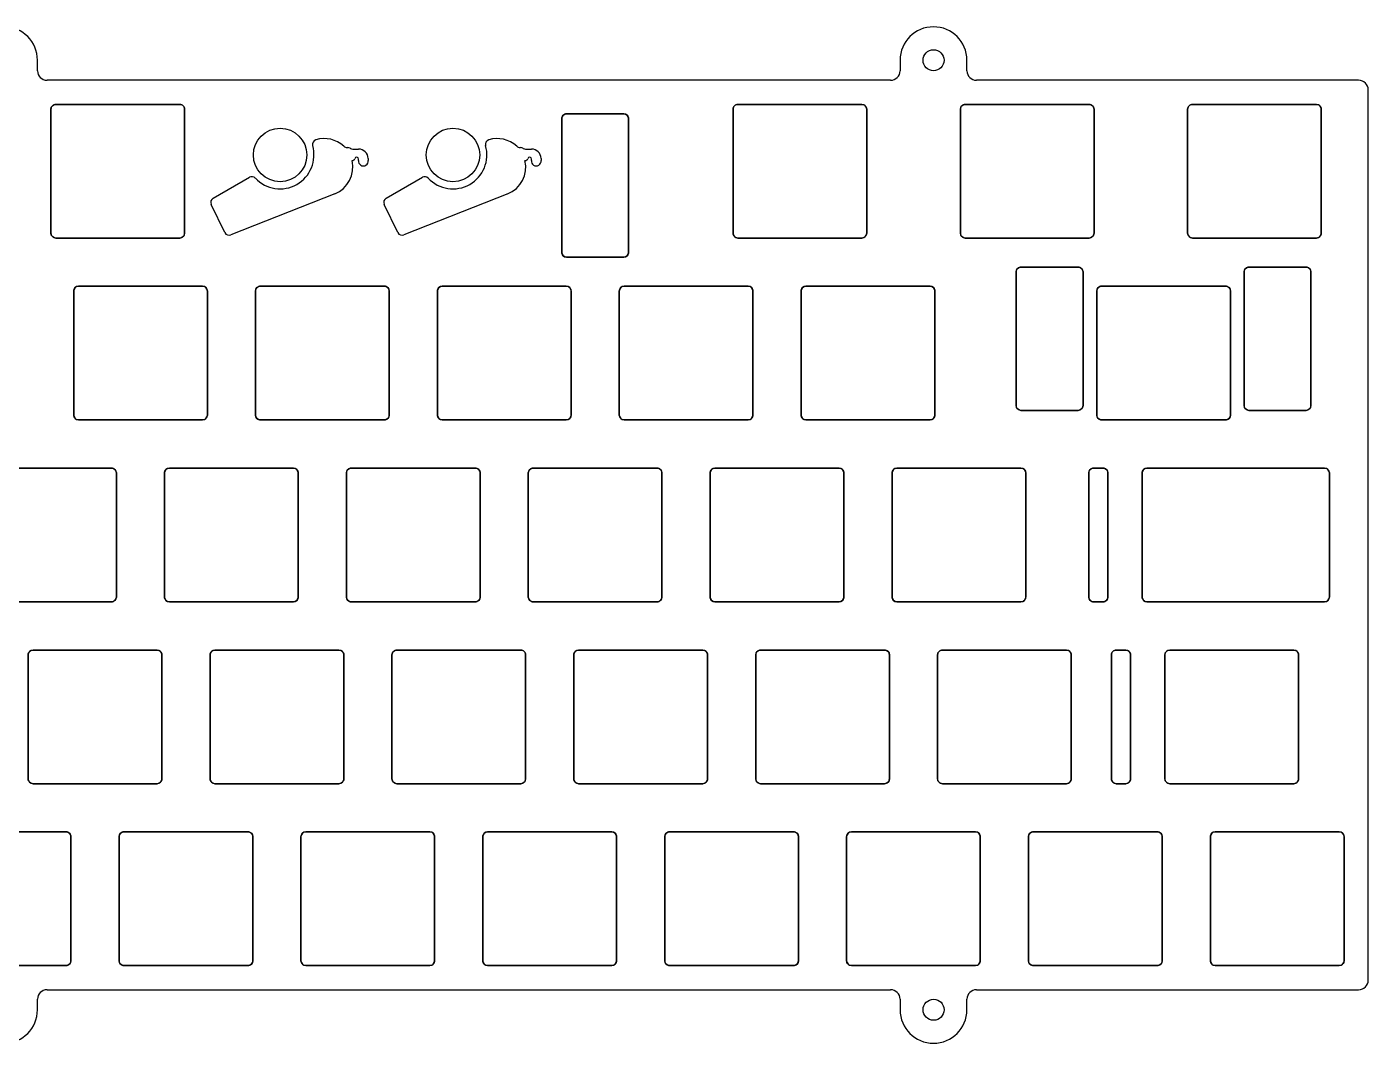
# Model space of a CAD drawing. Header units: millimetres. Extents: x -296 to 9, y 45 to 151.
# Drawn here: x -131.3 to 9.2, y 44.8 to 151.3 of the extents above; entities that cross this region are included whole.
import ezdxf

# ---------------------------------------------------------------- set-up
doc = ezdxf.new("R2010")
doc.units = ezdxf.units.MM
doc.layers.get('0').update_dxf_attribs({"linetype": 'CONTINUOUS'})

msp = doc.modelspace()

# ---------------------------------------------------------------- linework, layer by layer
for p, q in [((-130.19, 146.68), (-130.19, 147.78)), ((-130.19, 146.68), (-130.19, 147.78)), ((-39.84, 147.78), (-39.84, 146.68)), ((-39.84, 147.78), (-39.84, 146.68)), ((-32.84, 146.68), (-32.84, 147.78)), ((-32.84, 146.68), (-32.84, 147.78)), ((-40.84, 145.68), (-129.19, 145.68)), ((-40.84, 145.68), (-129.19, 145.68)), ((8.19, 145.68), (-31.84, 145.68)), ((8.19, 145.68), (-31.84, 145.68)), ((9.19, 51.43), (9.19, 144.68)), ((9.19, 51.43), (9.19, 144.68)), ((-128.78, 129.66), (-128.78, 142.66)), ((-128.28, 143.16), (-115.28, 143.16)), ((-114.78, 142.66), (-114.78, 129.66)), ((-68.78, 142.16), (-74.78, 142.16)), ((-57.34, 142.66), (-57.34, 129.66)), ((-43.84, 143.16), (-56.84, 143.16)), ((-43.34, 129.66), (-43.34, 142.66)), ((-33.53, 129.66), (-33.53, 142.66)), ((-33.03, 143.16), (-20.03, 143.16)), ((-19.53, 142.66), (-19.53, 129.66)), ((-9.72, 142.66), (-9.72, 129.66)), ((3.78, 143.16), (-9.22, 143.16)), ((4.28, 129.66), (4.28, 142.66)), ((-75.28, 141.66), (-75.28, 127.66)), ((-68.28, 127.66), (-68.28, 141.66)), ((-97.76, 138.63), (-97.7, 138.63)), ((-97.76, 138.63), (-97.7, 138.63)), ((-97.45, 138.56), (-97.42, 138.55)), ((-97.45, 138.56), (-97.42, 138.55)), ((-97.17, 138.48), (-96.56, 138.48)), ((-97.17, 138.48), (-96.56, 138.48)), ((-79.65, 138.63), (-79.59, 138.63)), ((-79.65, 138.63), (-79.59, 138.63)), ((-79.34, 138.56), (-79.31, 138.55)), ((-79.34, 138.56), (-79.31, 138.55)), ((-79.06, 138.48), (-78.45, 138.48)), ((-79.06, 138.48), (-78.45, 138.48)), ((-96.56, 137.28), (-96.56, 137.43)), ((-96.56, 137.28), (-96.56, 137.43)), ((-95.56, 137.48), (-95.56, 137.28)), ((-95.56, 137.48), (-95.56, 137.28)), ((-78.45, 137.28), (-78.45, 137.43)), ((-78.45, 137.28), (-78.45, 137.43)), ((-77.45, 137.48), (-77.45, 137.28)), ((-77.45, 137.48), (-77.45, 137.28)), ((-111.79, 133.33), (-107.99, 135.52)), ((-111.79, 133.33), (-107.99, 135.52)), ((-93.68, 133.33), (-89.88, 135.52)), ((-93.68, 133.33), (-89.88, 135.52)), ((-99.05, 133.79), (-109.93, 129.49)), ((-99.05, 133.79), (-109.93, 129.49)), ((-80.94, 133.79), (-91.82, 129.49)), ((-80.94, 133.79), (-91.82, 129.49)), ((-110.56, 129.73), (-111.99, 132.68)), ((-110.56, 129.73), (-111.99, 132.68)), ((-92.45, 129.73), (-93.88, 132.68)), ((-92.45, 129.73), (-93.88, 132.68)), ((-127.8, 129.16), (-128.28, 129.16)), ((-127.78, 129.16), (-127.8, 129.16)), ((-115.78, 129.16), (-127.78, 129.16)), ((-115.77, 129.16), (-115.78, 129.16)), ((-115.28, 129.16), (-115.77, 129.16)), ((-56.84, 129.16), (-56.36, 129.16)), ((-56.36, 129.16), (-56.34, 129.16)), ((-56.34, 129.16), (-44.34, 129.16)), ((-44.34, 129.16), (-44.33, 129.16)), ((-44.33, 129.16), (-43.84, 129.16)), ((-32.55, 129.16), (-33.03, 129.16)), ((-32.53, 129.16), (-32.55, 129.16)), ((-20.53, 129.16), (-32.53, 129.16)), ((-20.52, 129.16), (-20.53, 129.16)), ((-20.03, 129.16), (-20.52, 129.16)), ((-9.22, 129.16), (-8.73, 129.16)), ((-8.73, 129.16), (-8.72, 129.16)), ((-8.72, 129.16), (3.28, 129.16)), ((3.28, 129.16), (3.29, 129.16)), ((3.29, 129.16), (3.78, 129.16)), ((-74.78, 127.16), (-74.3, 127.16)), ((-74.3, 127.16), (-74.28, 127.16)), ((-74.28, 127.16), (-69.28, 127.16)), ((-69.28, 127.16), (-69.27, 127.16)), ((-69.27, 127.16), (-68.78, 127.16)), ((-27.68, 111.61), (-27.68, 125.61)), ((-27.18, 126.11), (-21.18, 126.11)), ((-20.68, 125.61), (-20.68, 111.61)), ((-3.81, 111.61), (-3.81, 125.61)), ((-3.31, 126.11), (2.69, 126.11)), ((3.19, 125.61), (3.19, 111.61)), ((-112.9, 124.11), (-125.9, 124.11)), ((-106.85, 124.11), (-93.85, 124.11)), ((-74.8, 124.11), (-87.8, 124.11)), ((-55.75, 124.11), (-68.75, 124.11)), ((-36.7, 124.11), (-49.7, 124.11)), ((-18.74, 124.11), (-5.74, 124.11)), ((-126.4, 123.61), (-126.4, 110.61)), ((-112.4, 110.61), (-112.4, 123.61)), ((-107.35, 110.61), (-107.35, 123.61)), ((-93.35, 123.61), (-93.35, 110.61)), ((-88.3, 123.61), (-88.3, 110.61)), ((-74.3, 110.61), (-74.3, 123.61)), ((-69.25, 123.61), (-69.25, 110.61)), ((-55.25, 110.61), (-55.25, 123.61)), ((-50.2, 123.61), (-50.2, 110.61)), ((-36.2, 110.61), (-36.2, 123.61)), ((-19.24, 110.61), (-19.24, 123.61)), ((-5.24, 123.61), (-5.24, 110.61)), ((-26.7, 111.11), (-27.18, 111.11)), ((-26.68, 111.11), (-26.7, 111.11)), ((-21.68, 111.11), (-26.68, 111.11)), ((-21.67, 111.11), (-21.68, 111.11)), ((-21.18, 111.11), (-21.67, 111.11)), ((-2.82, 111.11), (-3.31, 111.11)), ((-2.81, 111.11), (-2.82, 111.11)), ((2.19, 111.11), (-2.81, 111.11)), ((2.21, 111.11), (2.19, 111.11)), ((2.69, 111.11), (2.21, 111.11)), ((-125.9, 110.11), (-125.41, 110.11)), ((-125.41, 110.11), (-125.4, 110.11)), ((-125.4, 110.11), (-113.4, 110.11)), ((-113.4, 110.11), (-113.39, 110.11)), ((-113.39, 110.11), (-112.9, 110.11)), ((-106.36, 110.11), (-106.85, 110.11)), ((-106.35, 110.11), (-106.36, 110.11)), ((-94.35, 110.11), (-106.35, 110.11)), ((-94.34, 110.11), (-94.35, 110.11)), ((-93.85, 110.11), (-94.34, 110.11)), ((-87.8, 110.11), (-87.31, 110.11)), ((-87.31, 110.11), (-87.3, 110.11)), ((-87.3, 110.11), (-75.3, 110.11)), ((-75.3, 110.11), (-75.29, 110.11)), ((-75.29, 110.11), (-74.8, 110.11)), ((-68.75, 110.11), (-68.26, 110.11)), ((-68.26, 110.11), (-68.25, 110.11)), ((-68.25, 110.11), (-56.25, 110.11)), ((-56.25, 110.11), (-56.24, 110.11)), ((-56.24, 110.11), (-55.75, 110.11)), ((-49.7, 110.11), (-49.21, 110.11)), ((-49.21, 110.11), (-49.2, 110.11)), ((-49.2, 110.11), (-37.2, 110.11)), ((-37.2, 110.11), (-37.19, 110.11)), ((-37.19, 110.11), (-36.7, 110.11)), ((-18.26, 110.11), (-18.74, 110.11)), ((-18.24, 110.11), (-18.26, 110.11)), ((-6.24, 110.11), (-18.24, 110.11)), ((-6.23, 110.11), (-6.24, 110.11)), ((-5.74, 110.11), (-6.23, 110.11)), ((-135.43, 105.06), (-122.43, 105.06)), ((-121.93, 104.56), (-121.93, 91.56)), ((-116.88, 104.56), (-116.88, 91.56)), ((-103.38, 105.06), (-116.38, 105.06)), ((-102.88, 91.56), (-102.88, 104.56)), ((-97.83, 91.56), (-97.83, 104.56)), ((-97.33, 105.06), (-84.33, 105.06)), ((-83.83, 104.56), (-83.83, 91.56)), ((-78.78, 91.56), (-78.78, 104.56)), ((-78.28, 105.06), (-65.28, 105.06)), ((-64.78, 104.56), (-64.78, 91.56)), ((-59.73, 104.56), (-59.73, 91.56)), ((-46.23, 105.06), (-59.23, 105.06)), ((-45.73, 91.56), (-45.73, 104.56)), ((-40.68, 104.56), (-40.68, 91.56)), ((-27.18, 105.06), (-40.18, 105.06)), ((-26.68, 91.56), (-26.68, 104.56)), ((-20.08, 91.56), (-20.08, 104.56)), ((-19.58, 105.06), (-18.58, 105.06)), ((-18.08, 104.56), (-18.08, 91.56)), ((-14.48, 104.56), (-14.48, 91.56)), ((4.62, 105.06), (-13.98, 105.06)), ((5.12, 91.56), (5.12, 104.56)), ((-122.93, 91.06), (-134.93, 91.06)), ((-122.91, 91.06), (-122.93, 91.06)), ((-122.43, 91.06), (-122.91, 91.06)), ((-116.38, 91.06), (-115.89, 91.06)), ((-115.89, 91.06), (-115.88, 91.06)), ((-115.88, 91.06), (-103.88, 91.06)), ((-103.88, 91.06), (-103.86, 91.06)), ((-103.86, 91.06), (-103.38, 91.06)), ((-96.84, 91.06), (-97.33, 91.06)), ((-96.83, 91.06), (-96.84, 91.06)), ((-84.83, 91.06), (-96.83, 91.06)), ((-84.81, 91.06), (-84.83, 91.06)), ((-84.33, 91.06), (-84.81, 91.06)), ((-77.79, 91.06), (-78.28, 91.06)), ((-77.78, 91.06), (-77.79, 91.06)), ((-65.78, 91.06), (-77.78, 91.06)), ((-65.76, 91.06), (-65.78, 91.06)), ((-65.28, 91.06), (-65.76, 91.06)), ((-59.23, 91.06), (-58.74, 91.06)), ((-58.74, 91.06), (-58.73, 91.06)), ((-58.73, 91.06), (-46.73, 91.06)), ((-46.73, 91.06), (-46.71, 91.06)), ((-46.71, 91.06), (-46.23, 91.06)), ((-40.18, 91.06), (-39.69, 91.06)), ((-39.69, 91.06), (-39.68, 91.06)), ((-39.68, 91.06), (-27.68, 91.06)), ((-27.68, 91.06), (-27.66, 91.06)), ((-27.66, 91.06), (-27.18, 91.06)), ((-19.1, 91.06), (-19.58, 91.06)), ((-19.07, 91.06), (-19.1, 91.06)), ((-18.58, 91.06), (-19.07, 91.06)), ((-13.98, 91.06), (-13.5, 91.06)), ((-13.5, 91.06), (-13.48, 91.06)), ((-13.48, 91.06), (3.28, 91.06)), ((3.28, 91.06), (3.29, 91.06)), ((3.29, 91.06), (4.1, 91.06)), ((4.1, 91.06), (4.13, 91.06)), ((4.13, 91.06), (4.62, 91.06)), ((-117.66, 86.01), (-130.66, 86.01)), ((-98.61, 86.01), (-111.61, 86.01)), ((-92.56, 86.01), (-79.56, 86.01)), ((-60.51, 86.01), (-73.51, 86.01)), ((-54.46, 86.01), (-41.46, 86.01)), ((-22.41, 86.01), (-35.41, 86.01)), ((-16.2, 86.01), (-17.2, 86.01)), ((1.4, 86.01), (-11.6, 86.01)), ((-131.16, 85.51), (-131.16, 72.51)), ((-117.16, 72.51), (-117.16, 85.51)), ((-112.11, 85.51), (-112.11, 72.51)), ((-98.11, 72.51), (-98.11, 85.51)), ((-93.06, 72.51), (-93.06, 85.51)), ((-79.06, 85.51), (-79.06, 72.51)), ((-74.01, 85.51), (-74.01, 72.51)), ((-60.01, 72.51), (-60.01, 85.51)), ((-54.96, 72.51), (-54.96, 85.51)), ((-40.96, 85.51), (-40.96, 72.51)), ((-35.91, 85.51), (-35.91, 72.51)), ((-21.91, 72.51), (-21.91, 85.51)), ((-17.7, 85.51), (-17.7, 72.51)), ((-15.7, 72.51), (-15.7, 85.51)), ((-12.1, 85.51), (-12.1, 72.51)), ((1.9, 72.51), (1.9, 85.51)), ((-130.66, 72.01), (-130.18, 72.01)), ((-130.18, 72.01), (-130.16, 72.01)), ((-130.16, 72.01), (-118.16, 72.01)), ((-118.16, 72.01), (-118.15, 72.01)), ((-118.15, 72.01), (-117.66, 72.01)), ((-111.61, 72.01), (-111.13, 72.01)), ((-111.13, 72.01), (-111.11, 72.01)), ((-111.11, 72.01), (-99.11, 72.01)), ((-99.11, 72.01), (-99.1, 72.01)), ((-99.1, 72.01), (-98.61, 72.01)), ((-92.08, 72.01), (-92.56, 72.01)), ((-92.06, 72.01), (-92.08, 72.01)), ((-80.06, 72.01), (-92.06, 72.01)), ((-80.05, 72.01), (-80.06, 72.01)), ((-79.56, 72.01), (-80.05, 72.01)), ((-73.51, 72.01), (-73.03, 72.01)), ((-73.03, 72.01), (-73.01, 72.01)), ((-73.01, 72.01), (-61.01, 72.01)), ((-61.01, 72.01), (-61, 72.01)), ((-61, 72.01), (-60.51, 72.01)), ((-53.98, 72.01), (-54.46, 72.01)), ((-53.96, 72.01), (-53.98, 72.01)), ((-41.96, 72.01), (-53.96, 72.01)), ((-41.95, 72.01), (-41.96, 72.01)), ((-41.46, 72.01), (-41.95, 72.01)), ((-35.41, 72.01), (-34.93, 72.01)), ((-34.93, 72.01), (-34.91, 72.01)), ((-34.91, 72.01), (-22.91, 72.01)), ((-22.91, 72.01), (-22.9, 72.01)), ((-22.9, 72.01), (-22.41, 72.01)), ((-17.2, 72.01), (-16.71, 72.01)), ((-16.71, 72.01), (-16.69, 72.01)), ((-16.69, 72.01), (-16.2, 72.01)), ((-11.6, 72.01), (-11.11, 72.01)), ((-11.11, 72.01), (-11.1, 72.01)), ((-11.1, 72.01), (0.9, 72.01)), ((0.9, 72.01), (0.91, 72.01)), ((0.91, 72.01), (1.4, 72.01)), ((-140.19, 66.96), (-127.19, 66.96)), ((-126.69, 66.46), (-126.69, 53.46)), ((-121.64, 53.46), (-121.64, 66.46)), ((-121.14, 66.96), (-108.14, 66.96)), ((-107.64, 66.46), (-107.64, 53.46)), ((-102.59, 66.46), (-102.59, 53.46)), ((-89.09, 66.96), (-102.09, 66.96)), ((-88.59, 53.46), (-88.59, 66.46)), ((-83.54, 66.46), (-83.54, 53.46)), ((-70.04, 66.96), (-83.04, 66.96)), ((-69.54, 53.46), (-69.54, 66.46)), ((-64.49, 53.46), (-64.49, 66.46)), ((-63.99, 66.96), (-50.99, 66.96)), ((-50.49, 66.46), (-50.49, 53.46)), ((-45.44, 66.46), (-45.44, 53.46)), ((-31.94, 66.96), (-44.94, 66.96)), ((-31.44, 53.46), (-31.44, 66.46)), ((-26.39, 53.46), (-26.39, 66.46)), ((-25.89, 66.96), (-12.89, 66.96)), ((-12.39, 66.46), (-12.39, 53.46)), ((-7.34, 66.46), (-7.34, 53.46)), ((6.16, 66.96), (-6.84, 66.96)), ((6.66, 53.46), (6.66, 66.46)), ((-127.69, 52.96), (-139.69, 52.96)), ((-127.67, 52.96), (-127.69, 52.96)), ((-127.19, 52.96), (-127.67, 52.96)), ((-120.65, 52.96), (-121.14, 52.96)), ((-120.64, 52.96), (-120.65, 52.96)), ((-108.64, 52.96), (-120.64, 52.96)), ((-108.62, 52.96), (-108.64, 52.96)), ((-108.14, 52.96), (-108.62, 52.96)), ((-102.09, 52.96), (-101.6, 52.96)), ((-101.6, 52.96), (-101.59, 52.96)), ((-101.59, 52.96), (-89.59, 52.96)), ((-89.59, 52.96), (-89.57, 52.96)), ((-89.57, 52.96), (-89.09, 52.96)), ((-83.04, 52.96), (-82.55, 52.96)), ((-82.55, 52.96), (-82.54, 52.96)), ((-82.54, 52.96), (-70.54, 52.96)), ((-70.54, 52.96), (-70.52, 52.96)), ((-70.52, 52.96), (-70.04, 52.96)), ((-63.5, 52.96), (-63.99, 52.96)), ((-63.49, 52.96), (-63.5, 52.96)), ((-51.49, 52.96), (-63.49, 52.96)), ((-51.47, 52.96), (-51.49, 52.96)), ((-50.99, 52.96), (-51.47, 52.96)), ((-44.94, 52.96), (-44.45, 52.96)), ((-44.45, 52.96), (-44.44, 52.96)), ((-44.44, 52.96), (-32.44, 52.96)), ((-32.44, 52.96), (-32.42, 52.96)), ((-32.42, 52.96), (-31.94, 52.96)), ((-25.4, 52.96), (-25.89, 52.96)), ((-25.39, 52.96), (-25.4, 52.96)), ((-13.39, 52.96), (-25.39, 52.96)), ((-13.37, 52.96), (-13.39, 52.96)), ((-12.89, 52.96), (-13.37, 52.96)), ((-6.84, 52.96), (-6.35, 52.96)), ((-6.35, 52.96), (-6.34, 52.96)), ((-6.34, 52.96), (5.66, 52.96)), ((5.66, 52.96), (5.68, 52.96)), ((5.68, 52.96), (6.16, 52.96)), ((-130.19, 48.33), (-130.19, 49.43)), ((-130.19, 48.33), (-130.19, 49.43)), ((-129.19, 50.43), (-40.84, 50.43)), ((-129.19, 50.43), (-40.84, 50.43)), ((-39.84, 49.43), (-39.84, 48.33)), ((-39.84, 49.43), (-39.84, 48.33)), ((-32.84, 48.33), (-32.84, 49.43)), ((-32.84, 48.33), (-32.84, 49.43)), ((-31.84, 50.43), (8.19, 50.43)), ((-31.84, 50.43), (8.19, 50.43))]:
    msp.add_line(p, q)
for points in [[(-128.78, 142.66), (-128.78, 129.66, 0.414214), (-128.28, 129.16), (-127.8, 129.16), (-127.78, 129.16), (-115.78, 129.16), (-115.77, 129.16), (-115.28, 129.16, 0.414214), (-114.78, 129.66), (-114.78, 142.66, 0.414214), (-115.28, 143.16), (-128.28, 143.16, 0.414214)], [(-75.28, 127.66), (-75.28, 141.66, -0.414214), (-74.78, 142.16), (-68.78, 142.16, -0.414214), (-68.28, 141.66), (-68.28, 127.66, -0.414214), (-68.78, 127.16), (-69.27, 127.16), (-69.28, 127.16), (-74.28, 127.16), (-74.3, 127.16), (-74.78, 127.16, -0.414214)], [(-43.34, 129.66, -0.414214), (-43.84, 129.16), (-44.33, 129.16), (-44.34, 129.16), (-56.34, 129.16), (-56.36, 129.16), (-56.84, 129.16, -0.414214), (-57.34, 129.66), (-57.34, 142.66, -0.414214), (-56.84, 143.16), (-43.84, 143.16, -0.414214), (-43.34, 142.66)], [(-19.53, 142.66, 0.414214), (-20.03, 143.16), (-33.03, 143.16, 0.414214), (-33.53, 142.66), (-33.53, 129.66, 0.414214), (-33.03, 129.16), (-32.55, 129.16), (-32.53, 129.16), (-20.53, 129.16), (-20.52, 129.16), (-20.03, 129.16, 0.414214), (-19.53, 129.66)], [(4.28, 142.66), (4.28, 129.66, -0.414214), (3.78, 129.16), (3.29, 129.16), (3.28, 129.16), (-8.72, 129.16), (-8.73, 129.16), (-9.22, 129.16, -0.414214), (-9.72, 129.66), (-9.72, 142.66, -0.414214), (-9.22, 143.16), (3.78, 143.16, -0.414214)], [(-27.68, 111.61, 0.414214), (-27.18, 111.11), (-26.7, 111.11), (-26.68, 111.11), (-21.68, 111.11), (-21.67, 111.11), (-21.18, 111.11, 0.414214), (-20.68, 111.61), (-20.68, 125.61, 0.414214), (-21.18, 126.11), (-27.18, 126.11, 0.414214), (-27.68, 125.61)], [(-2.82, 111.11), (-2.81, 111.11), (2.19, 111.11), (2.21, 111.11), (2.69, 111.11, 0.414214), (3.19, 111.61), (3.19, 125.61, 0.414214), (2.69, 126.11), (-3.31, 126.11, 0.414214), (-3.81, 125.61), (-3.81, 111.61, 0.414214), (-3.31, 111.11)], [(-112.9, 124.11, -0.414214), (-112.4, 123.61), (-112.4, 110.61, -0.414214), (-112.9, 110.11), (-113.39, 110.11), (-113.4, 110.11), (-125.4, 110.11), (-125.41, 110.11), (-125.9, 110.11, -0.414214), (-126.4, 110.61), (-126.4, 123.61, -0.414214), (-125.9, 124.11)], [(-94.34, 110.11), (-93.85, 110.11, 0.414214), (-93.35, 110.61), (-93.35, 123.61, 0.414214), (-93.85, 124.11), (-106.85, 124.11, 0.414214), (-107.35, 123.61), (-107.35, 110.61, 0.414214), (-106.85, 110.11), (-106.36, 110.11), (-106.35, 110.11), (-94.35, 110.11)], [(-74.8, 124.11, -0.414214), (-74.3, 123.61), (-74.3, 110.61, -0.414214), (-74.8, 110.11), (-75.29, 110.11), (-75.3, 110.11), (-87.3, 110.11), (-87.31, 110.11), (-87.8, 110.11, -0.414214), (-88.3, 110.61), (-88.3, 123.61, -0.414214), (-87.8, 124.11)], [(-56.24, 110.11), (-56.25, 110.11), (-68.25, 110.11), (-68.26, 110.11), (-68.75, 110.11, -0.414214), (-69.25, 110.61), (-69.25, 123.61, -0.414214), (-68.75, 124.11), (-55.75, 124.11, -0.414214), (-55.25, 123.61), (-55.25, 110.61, -0.414214), (-55.75, 110.11)], [(-37.2, 110.11), (-49.2, 110.11), (-49.21, 110.11), (-49.7, 110.11, -0.414214), (-50.2, 110.61), (-50.2, 123.61, -0.414214), (-49.7, 124.11), (-36.7, 124.11, -0.414214), (-36.2, 123.61), (-36.2, 110.61, -0.414214), (-36.7, 110.11), (-37.19, 110.11)], [(-5.24, 123.61, 0.414214), (-5.74, 124.11), (-18.74, 124.11, 0.414214), (-19.24, 123.61), (-19.24, 110.61, 0.414214), (-18.74, 110.11), (-18.26, 110.11), (-18.24, 110.11), (-6.24, 110.11), (-6.23, 110.11), (-5.74, 110.11, 0.414214), (-5.24, 110.61)], [(-135.43, 105.06, 0.414214), (-135.93, 104.56), (-135.93, 91.56, 0.414214), (-135.43, 91.06), (-134.94, 91.06), (-134.93, 91.06), (-122.93, 91.06), (-122.91, 91.06), (-122.43, 91.06, 0.414214), (-121.93, 91.56), (-121.93, 104.56, 0.414214), (-122.43, 105.06)], [(-103.88, 91.06), (-115.88, 91.06), (-115.89, 91.06), (-116.38, 91.06, -0.414214), (-116.88, 91.56), (-116.88, 104.56, -0.414214), (-116.38, 105.06), (-103.38, 105.06, -0.414214), (-102.88, 104.56), (-102.88, 91.56, -0.414214), (-103.38, 91.06), (-103.86, 91.06)], [(-84.83, 91.06), (-84.81, 91.06), (-84.33, 91.06, 0.414214), (-83.83, 91.56), (-83.83, 104.56, 0.414214), (-84.33, 105.06), (-97.33, 105.06, 0.414214), (-97.83, 104.56), (-97.83, 91.56, 0.414214), (-97.33, 91.06), (-96.84, 91.06), (-96.83, 91.06)], [(-65.28, 91.06, 0.414214), (-64.78, 91.56), (-64.78, 104.56, 0.414214), (-65.28, 105.06), (-78.28, 105.06, 0.414214), (-78.78, 104.56), (-78.78, 91.56, 0.414214), (-78.28, 91.06), (-77.79, 91.06), (-77.78, 91.06), (-65.78, 91.06), (-65.76, 91.06)], [(-45.73, 104.56), (-45.73, 91.56, -0.414214), (-46.23, 91.06), (-46.71, 91.06), (-46.73, 91.06), (-58.73, 91.06), (-58.74, 91.06), (-59.23, 91.06, -0.414214), (-59.73, 91.56), (-59.73, 104.56, -0.414214), (-59.23, 105.06), (-46.23, 105.06, -0.414214)], [(-39.68, 91.06), (-39.69, 91.06), (-40.18, 91.06, -0.414214), (-40.68, 91.56), (-40.68, 104.56, -0.414214), (-40.18, 105.06), (-27.18, 105.06, -0.414214), (-26.68, 104.56), (-26.68, 91.56, -0.414214), (-27.18, 91.06), (-27.66, 91.06), (-27.68, 91.06)], [(-20.08, 104.56), (-20.08, 91.56, 0.414214), (-19.58, 91.06), (-19.1, 91.06), (-19.07, 91.06), (-18.58, 91.06, 0.414214), (-18.08, 91.56), (-18.08, 104.56, 0.414214), (-18.58, 105.06), (-19.58, 105.06, 0.414214)], [(-13.98, 91.06, -0.414214), (-14.48, 91.56), (-14.48, 104.56, -0.414214), (-13.98, 105.06), (4.62, 105.06, -0.414214), (5.12, 104.56), (5.12, 91.56, -0.414214), (4.62, 91.06), (4.13, 91.06), (4.1, 91.06), (3.29, 91.06), (3.28, 91.06), (-13.48, 91.06), (-13.5, 91.06)], [(-130.66, 86.01), (-117.66, 86.01, -0.414214), (-117.16, 85.51), (-117.16, 72.51, -0.414214), (-117.66, 72.01), (-118.15, 72.01), (-118.16, 72.01), (-130.16, 72.01), (-130.18, 72.01), (-130.66, 72.01, -0.414214), (-131.16, 72.51), (-131.16, 85.51, -0.414214)], [(-98.61, 86.01, -0.414214), (-98.11, 85.51), (-98.11, 72.51, -0.414214), (-98.61, 72.01), (-99.1, 72.01), (-99.11, 72.01), (-111.11, 72.01), (-111.13, 72.01), (-111.61, 72.01, -0.414214), (-112.11, 72.51), (-112.11, 85.51, -0.414214), (-111.61, 86.01)], [(-92.08, 72.01), (-92.06, 72.01), (-80.06, 72.01), (-80.05, 72.01), (-79.56, 72.01, 0.414214), (-79.06, 72.51), (-79.06, 85.51, 0.414214), (-79.56, 86.01), (-92.56, 86.01, 0.414214), (-93.06, 85.51), (-93.06, 72.51, 0.414214), (-92.56, 72.01)], [(-61.01, 72.01), (-73.01, 72.01), (-73.03, 72.01), (-73.51, 72.01, -0.414214), (-74.01, 72.51), (-74.01, 85.51, -0.414214), (-73.51, 86.01), (-60.51, 86.01, -0.414214), (-60.01, 85.51), (-60.01, 72.51, -0.414214), (-60.51, 72.01), (-61, 72.01)], [(-54.96, 85.51), (-54.96, 72.51, 0.414214), (-54.46, 72.01), (-53.98, 72.01), (-53.96, 72.01), (-41.96, 72.01), (-41.95, 72.01), (-41.46, 72.01, 0.414214), (-40.96, 72.51), (-40.96, 85.51, 0.414214), (-41.46, 86.01), (-54.46, 86.01, 0.414214)], [(-35.91, 85.51, -0.414214), (-35.41, 86.01), (-22.41, 86.01, -0.414214), (-21.91, 85.51), (-21.91, 72.51, -0.414214), (-22.41, 72.01), (-22.9, 72.01), (-22.91, 72.01), (-34.91, 72.01), (-34.93, 72.01), (-35.41, 72.01, -0.414214), (-35.91, 72.51)], [(-16.2, 72.01), (-16.69, 72.01), (-16.71, 72.01), (-17.2, 72.01, -0.414214), (-17.7, 72.51), (-17.7, 85.51, -0.414214), (-17.2, 86.01), (-16.2, 86.01, -0.414214), (-15.7, 85.51), (-15.7, 72.51, -0.414214)], [(-11.6, 72.01, -0.414214), (-12.1, 72.51), (-12.1, 85.51, -0.414214), (-11.6, 86.01), (1.4, 86.01, -0.414214), (1.9, 85.51), (1.9, 72.51, -0.414214), (1.4, 72.01), (0.91, 72.01), (0.9, 72.01), (-11.1, 72.01), (-11.11, 72.01)], [(-139.69, 52.96), (-127.69, 52.96), (-127.67, 52.96), (-127.19, 52.96, 0.414214), (-126.69, 53.46), (-126.69, 66.46, 0.414214), (-127.19, 66.96), (-140.19, 66.96, 0.414214), (-140.69, 66.46), (-140.69, 53.46, 0.414214), (-140.19, 52.96), (-139.7, 52.96)], [(-120.65, 52.96), (-120.64, 52.96), (-108.64, 52.96), (-108.62, 52.96), (-108.14, 52.96, 0.414214), (-107.64, 53.46), (-107.64, 66.46, 0.414214), (-108.14, 66.96), (-121.14, 66.96, 0.414214), (-121.64, 66.46), (-121.64, 53.46, 0.414214), (-121.14, 52.96)], [(-101.59, 52.96), (-101.6, 52.96), (-102.09, 52.96, -0.414214), (-102.59, 53.46), (-102.59, 66.46, -0.414214), (-102.09, 66.96), (-89.09, 66.96, -0.414214), (-88.59, 66.46), (-88.59, 53.46, -0.414214), (-89.09, 52.96), (-89.57, 52.96), (-89.59, 52.96)], [(-69.54, 53.46, -0.414214), (-70.04, 52.96), (-70.52, 52.96), (-70.54, 52.96), (-82.54, 52.96), (-82.55, 52.96), (-83.04, 52.96, -0.414214), (-83.54, 53.46), (-83.54, 66.46, -0.414214), (-83.04, 66.96), (-70.04, 66.96, -0.414214), (-69.54, 66.46)], [(-63.99, 66.96, 0.414214), (-64.49, 66.46), (-64.49, 53.46, 0.414214), (-63.99, 52.96), (-63.5, 52.96), (-63.49, 52.96), (-51.49, 52.96), (-51.47, 52.96), (-50.99, 52.96, 0.414214), (-50.49, 53.46), (-50.49, 66.46, 0.414214), (-50.99, 66.96)], [(-44.94, 52.96, -0.414214), (-45.44, 53.46), (-45.44, 66.46, -0.414214), (-44.94, 66.96), (-31.94, 66.96, -0.414214), (-31.44, 66.46), (-31.44, 53.46, -0.414214), (-31.94, 52.96), (-32.42, 52.96), (-32.44, 52.96), (-44.44, 52.96), (-44.45, 52.96)], [(-25.89, 66.96, 0.414214), (-26.39, 66.46), (-26.39, 53.46, 0.414214), (-25.89, 52.96), (-25.4, 52.96), (-25.39, 52.96), (-13.39, 52.96), (-13.37, 52.96), (-12.89, 52.96, 0.414214), (-12.39, 53.46), (-12.39, 66.46, 0.414214), (-12.89, 66.96)], [(6.16, 66.96, -0.414214), (6.66, 66.46), (6.66, 53.46, -0.414214), (6.16, 52.96), (5.68, 52.96), (5.66, 52.96), (-6.34, 52.96), (-6.35, 52.96), (-6.84, 52.96, -0.414214), (-7.34, 53.46), (-7.34, 66.46, -0.414214), (-6.84, 66.96)]]:
    msp.add_lwpolyline(points, format="xyb", close=True)
for centre, radius in [((-36.34, 147.78), 1.1), ((-36.34, 147.78), 1.1), ((-104.78, 137.86), 2.8), ((-104.78, 137.86), 2.8), ((-86.67, 137.86), 2.8), ((-86.67, 137.86), 2.8), ((-86.67, 137.86), 2.8), ((-86.67, 137.86), 2.8), ((-36.33, 48.33), 1.1), ((-36.33, 48.33), 1.1)]:
    msp.add_circle(centre, radius)
for centre, radius, start, end in [((-133.69, 147.78), 3.5, 0, 180), ((-133.69, 147.78), 3.5, 0, 180), ((-36.34, 147.78), 3.5, 0, 180), ((-36.34, 147.78), 3.5, 0, 180), ((-129.19, 146.68), 1, 180, 270), ((-129.19, 146.68), 1, 180, 270), ((-40.84, 146.68), 1, -90, 0), ((-40.84, 146.68), 1, -90, 0), ((-31.84, 146.68), 1, 180, 270), ((-31.84, 146.68), 1, 180, 270), ((8.19, 144.68), 1, 0, 90), ((8.19, 144.68), 1, 0, 90), ((-74.78, 141.66), 0.5, 90.0001, 180.0001), ((-68.78, 141.66), 0.5, 0, 90), ((-56.84, 142.66), 0.5, 90.0001, 180.0001), ((-43.84, 142.66), 0.5, 0, 90), ((-9.22, 142.66), 0.5, 90.0001, 180.0001), ((3.78, 142.66), 0.5, 0.0001, 90.0001), ((-100.89, 138.97), 0.5, 107.0175, 195.9884), ((-100.89, 138.97), 0.5, 107.0175, 195.9884), ((-100.16, 136.58), 3, 46.7668, 107.0176), ((-100.16, 136.58), 3, 46.7668, 107.0176), ((-82.78, 138.97), 0.5, 107.0175, 195.9883), ((-82.78, 138.97), 0.5, 107.0175, 195.9883), ((-82.05, 136.58), 3, 46.7668, 107.0176), ((-82.05, 136.58), 3, 46.7668, 107.0176), ((-104.78, 137.86), 3.55, -136.9082, 15.9883), ((-104.78, 137.86), 3.55, -136.9082, 15.9883), ((-97.76, 139.13), 0.5, 226.7669, 270.0001), ((-97.76, 139.13), 0.5, 226.7669, 270.0001), ((-97.7, 138.13), 0.5, 60, 90), ((-97.7, 138.13), 0.5, 60, 90), ((-97.17, 138.98), 0.5, 240, 270), ((-97.17, 138.98), 0.5, 240, 270), ((-96.56, 137.48), 1, 0, 90), ((-96.56, 137.48), 1, 0, 90), ((-86.67, 137.86), 3.55, -136.9082, 15.9883), ((-86.67, 137.86), 3.55, -136.9082, 15.9883), ((-79.65, 139.13), 0.5, 226.7669, 270), ((-79.65, 139.13), 0.5, 226.7669, 270), ((-79.59, 138.13), 0.5, 60, 90), ((-79.59, 138.13), 0.5, 60, 90), ((-79.06, 138.98), 0.5, 240, 270), ((-79.06, 138.98), 0.5, 240, 270), ((-78.45, 137.48), 1, 0, 90), ((-78.45, 137.48), 1, 0, 90), ((-100.16, 136.58), 3, -68.4054, 13.47), ((-100.16, 136.58), 3, -68.4054, 13.47), ((-97.25, 137.62), 0.339, 270.8434, 332.8915), ((-97.25, 137.62), 0.339, 270.8434, 332.8915), ((-96.75, 137.43), 0.195, 0.0103, 168.9276), ((-96.75, 137.43), 0.195, 0.0103, 168.9276), ((-96.06, 137.21), 0.506, -188.4855, 8.4855), ((-96.06, 137.21), 0.506, -188.4855, 8.4855), ((-82.05, 136.58), 3, -68.4054, 13.47), ((-82.05, 136.58), 3, -68.4054, 13.47), ((-79.13, 137.62), 0.339, 270.8434, 332.8917), ((-79.13, 137.62), 0.339, 270.8434, 332.8917), ((-78.64, 137.43), 0.195, 0.0103, 168.9273), ((-78.64, 137.43), 0.195, 0.0103, 168.9273), ((-77.95, 137.21), 0.506, -188.4855, 8.4856), ((-77.95, 137.21), 0.506, -188.4855, 8.4856), ((-107.74, 135.09), 0.5, 43.0918, 120.0054), ((-107.74, 135.09), 0.5, 43.0918, 120.0054), ((-89.63, 135.09), 0.5, 43.0918, 120.0055), ((-89.63, 135.09), 0.5, 43.0918, 120.0055), ((-111.54, 132.9), 0.5, 120.0054, 205.8001), ((-111.54, 132.9), 0.5, 120.0054, 205.8001), ((-93.43, 132.9), 0.5, 120.0054, 205.8), ((-93.43, 132.9), 0.5, 120.0054, 205.8), ((-110.11, 129.95), 0.5, 205.8, 291.5947), ((-110.11, 129.95), 0.5, 205.8, 291.5947), ((-92, 129.95), 0.5, 205.8, 291.5946), ((-92, 129.95), 0.5, 205.8, 291.5946), ((-56.84, 129.66), 0.5, 180, 270), ((-43.84, 129.66), 0.5, -90, 0), ((-9.22, 129.66), 0.5, 180, 270), ((3.78, 129.66), 0.5, -90, 0), ((-74.78, 127.66), 0.5, 180, 270), ((-68.78, 127.66), 0.5, 269.9999, 359.9999), ((-125.9, 123.61), 0.5, 90, 180), ((-112.9, 123.61), 0.5, 0, 90), ((-87.8, 123.61), 0.5, 90, 180), ((-74.8, 123.61), 0.5, 0, 90), ((-68.75, 123.61), 0.5, 90, 180), ((-55.75, 123.61), 0.5, 0, 90), ((-49.7, 123.61), 0.5, 90, 180), ((-36.7, 123.61), 0.5, 0, 90), ((-125.9, 110.61), 0.5, 180, 270), ((-112.9, 110.61), 0.5, 269.9999, 359.9999), ((-87.8, 110.61), 0.5, 179.9999, 269.9999), ((-74.8, 110.61), 0.5, 269.9999, 359.9999), ((-68.75, 110.61), 0.5, 180, 270), ((-55.75, 110.61), 0.5, 269.9999, 359.9999), ((-49.7, 110.61), 0.5, 179.9999, 269.9999), ((-36.7, 110.61), 0.5, -90, 0), ((-116.38, 104.56), 0.5, 90, 180), ((-103.38, 104.56), 0.5, 0, 90), ((-59.23, 104.56), 0.5, 90, 180), ((-46.23, 104.56), 0.5, 0, 90), ((-40.18, 104.56), 0.5, 90, 180), ((-27.18, 104.56), 0.5, 0, 90), ((-13.98, 104.56), 0.5, 90, 180), ((4.62, 104.56), 0.5, 0, 90), ((-116.38, 91.56), 0.5, 180.0001, 270.0001), ((-103.38, 91.56), 0.5, 269.9999, 359.9999), ((-59.23, 91.56), 0.5, 180, 270), ((-46.23, 91.56), 0.5, -90, 0), ((-40.18, 91.56), 0.5, 180, 270), ((-27.18, 91.56), 0.5, -90, 0), ((-13.98, 91.56), 0.5, 180, 270), ((4.62, 91.56), 0.5, -90, 0), ((-130.66, 85.51), 0.5, 90, 180), ((-117.66, 85.51), 0.5, 0, 90), ((-111.61, 85.51), 0.5, 90, 180), ((-98.61, 85.51), 0.5, 0, 90), ((-73.51, 85.51), 0.5, 90, 180), ((-60.51, 85.51), 0.5, 0, 90), ((-35.41, 85.51), 0.5, 90.0001, 180.0001), ((-22.41, 85.51), 0.5, 0, 90), ((-17.2, 85.51), 0.5, 90.0001, 180.0001), ((-16.2, 85.51), 0.5, 0, 90), ((-11.6, 85.51), 0.5, 90, 180), ((1.4, 85.51), 0.5, 0, 90), ((-130.66, 72.51), 0.5, 180, 270), ((-117.66, 72.51), 0.5, 270, 360), ((-111.61, 72.51), 0.5, 180.0001, 270.0001), ((-98.61, 72.51), 0.5, 270, 360), ((-73.51, 72.51), 0.5, 180.0001, 270.0001), ((-60.51, 72.51), 0.5, -90, 0), ((-35.41, 72.51), 0.5, 180, 270), ((-22.41, 72.51), 0.5, 270, 360), ((-17.2, 72.51), 0.5, 180, 270), ((-16.2, 72.51), 0.5, 270, 360), ((-11.6, 72.51), 0.5, 180, 270), ((1.4, 72.51), 0.5, 269.9999, 359.9999), ((-102.09, 66.46), 0.5, 90, 180), ((-89.09, 66.46), 0.5, 0, 90), ((-83.04, 66.46), 0.5, 90, 180), ((-70.04, 66.46), 0.5, 0, 90), ((-44.94, 66.46), 0.5, 90, 180), ((-31.94, 66.46), 0.5, 0, 90), ((-6.84, 66.46), 0.5, 90, 180), ((6.16, 66.46), 0.5, 0, 90), ((-102.09, 53.46), 0.5, 180, 270), ((-89.09, 53.46), 0.5, 269.9999, 359.9999), ((-83.04, 53.46), 0.5, 180, 270), ((-70.04, 53.46), 0.5, 270, 360), ((-44.94, 53.46), 0.5, 179.9999, 269.9999), ((-31.94, 53.46), 0.5, -90, 0), ((-6.84, 53.46), 0.5, 180, 270), ((6.16, 53.46), 0.5, -90, 0), ((8.19, 51.43), 1, -90, 0), ((8.19, 51.43), 1, -90, 0), ((-129.19, 49.43), 1, 90, 180), ((-129.19, 49.43), 1, 90, 180), ((-40.84, 49.43), 1, 0, 90), ((-40.84, 49.43), 1, 0, 90), ((-31.84, 49.43), 1, 90, 180), ((-31.84, 49.43), 1, 90, 180), ((-133.69, 48.33), 3.5, -180, 0), ((-133.69, 48.33), 3.5, -180, 0), ((-36.34, 48.33), 3.5, -180, 0), ((-36.34, 48.33), 3.5, -180, 0)]:
    msp.add_arc(centre, radius, start, end)
at = {"extrusion": (0, 0, -1)}
for centre, start, end in [((128.28, 142.66), -0.0001, 89.9999), ((115.28, 142.66), 89.9999, 179.9999), ((33.03, 142.66), -0.0001, 89.9999), ((20.03, 142.66), 90, 180), ((128.28, 129.66), 269.9999, 359.9999), ((115.28, 129.66), 180.0001, 270.0001), ((33.03, 129.66), -90, 0), ((20.03, 129.66), 180.0001, 270.0001), ((27.18, 125.61), 0, 90), ((21.18, 125.61), 90, 180), ((3.31, 125.61), 0, 90), ((-2.69, 125.61), 90, 180), ((106.85, 123.61), 0, 90), ((93.85, 123.61), 90, 180), ((18.74, 123.61), 0, 90), ((5.74, 123.61), 90, 180), ((27.18, 111.61), -90, 0), ((21.18, 111.61), 180.0001, 270.0001), ((3.31, 111.61), -90, 0), ((-2.69, 111.61), 180.0001, 270.0001), ((106.85, 110.61), -90, 0), ((93.85, 110.61), 180.0001, 270.0001), ((18.74, 110.61), -90, 0), ((5.74, 110.61), 180.0001, 270.0001), ((122.43, 104.56), 90, 180), ((97.33, 104.56), 0, 90), ((84.33, 104.56), 89.9999, 179.9999), ((78.28, 104.56), 0, 90), ((65.28, 104.56), 90, 180), ((19.58, 104.56), -0.0001, 89.9999), ((18.58, 104.56), 90, 180), ((122.43, 91.56), 180, 270), ((97.33, 91.56), -90, 0), ((84.33, 91.56), 180.0001, 270.0001), ((78.28, 91.56), 269.9999, 359.9999), ((65.28, 91.56), 180, 270), ((19.58, 91.56), -90, 0), ((18.58, 91.56), 180, 270), ((92.56, 85.51), 0, 90), ((79.56, 85.51), 90.0001, 180.0001), ((54.46, 85.51), 0, 90), ((41.46, 85.51), 90, 180), ((92.56, 72.51), 269.9999, 359.9999), ((79.56, 72.51), 180.0001, 270.0001), ((54.46, 72.51), -90, 0), ((41.46, 72.51), 180, 270), ((127.19, 66.46), 89.9999, 179.9999), ((121.14, 66.46), 0, 90), ((108.14, 66.46), 90, 180), ((63.99, 66.46), 0, 90), ((50.99, 66.46), 90, 180), ((25.89, 66.46), 0, 90), ((12.89, 66.46), 90, 180), ((127.19, 53.46), 180, 270), ((121.14, 53.46), 270, 360), ((108.14, 53.46), 180, 270), ((63.99, 53.46), -90, 0), ((50.99, 53.46), 180, 270), ((25.89, 53.46), 270, 360), ((12.89, 53.46), 180, 270)]:
    msp.add_arc(centre, 0.5, start, end, dxfattribs=at)

doc.saveas('drawing.dxf')
